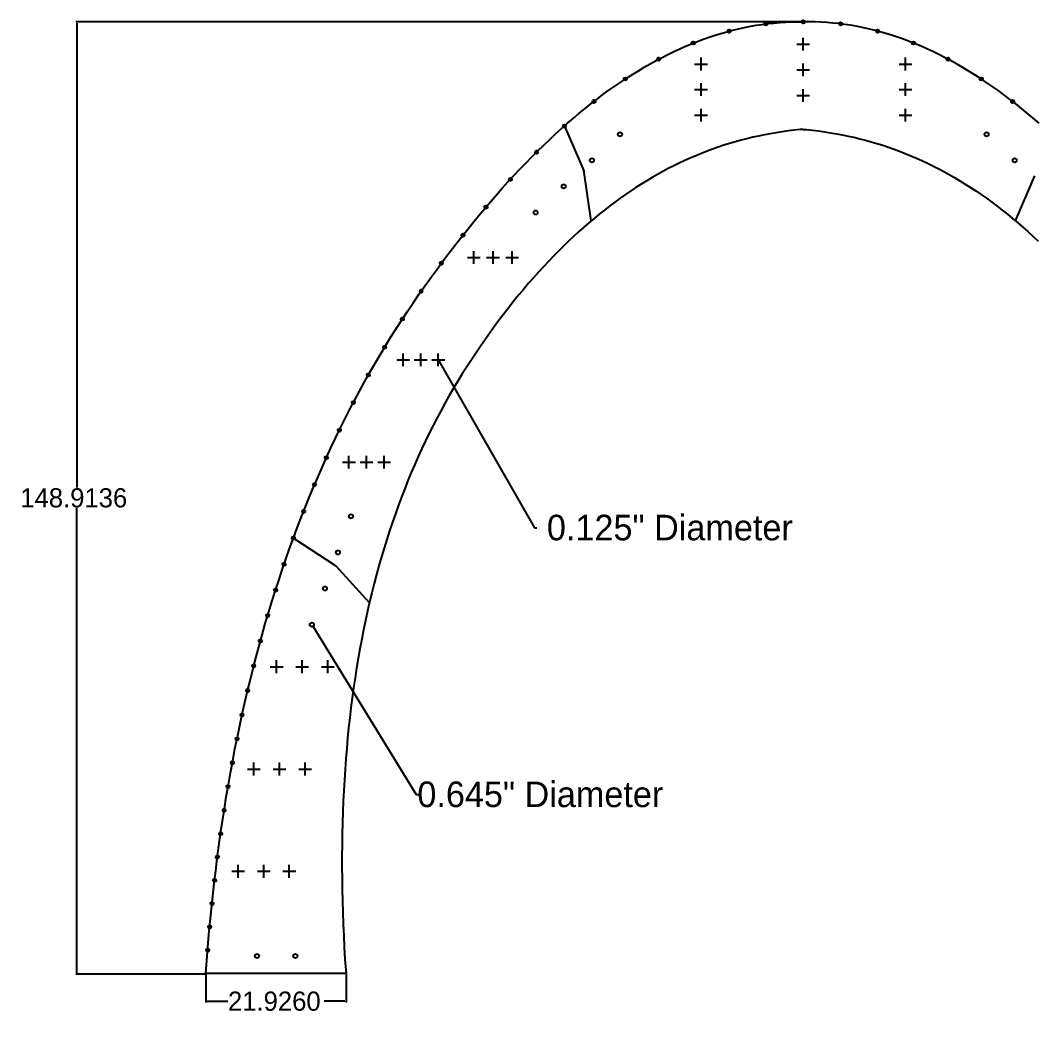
# Model space of a CAD drawing. Extents: x 2 to 292, y 1 to 254.
# Drawn here: x 33.8 to 192.5, y 97.9 to 253.7 of the extents above; entities that cross this region are included whole.
import ezdxf

# ---------------------------------------------------------------- set-up
doc = ezdxf.new("R2010")
doc.units = 0
doc.header["$PDMODE"] = 2
doc.header["$PDSIZE"] = 1
doc.layers.get('0').update_dxf_attribs({"linetype": 'CONTINUOUS'})
doc.layers.get('DEFPOINTS').update_dxf_attribs({"linetype": 'CONTINUOUS'})
for name, color, linetype in [('ANNOTATION', 7, 'CONTINUOUS'), ('DRILLING', 3, 'CONTINUOUS'), ('RIB_INDICATION', 1, 'CONTINUOUS')]:
    doc.layers.add(name, color=color, linetype=linetype)
doc.dimstyles.get("Standard").update_dxf_attribs({"dimtxt": 0.18, "dimasz": 0.18, "dimexe": 0.18, "dimexo": 0.0625, "dimgap": 0.09, "dimtad": 0, "dimtih": 1, "dimtoh": 1, "dimzin": 0, "dimcen": 0.09, "dimazin": 3, "dimtfac": 1, "dimtofl": 0, "dimtmove": 0, "dimatfit": 3})

# ---------------------------------------------------------------- blocks, each defined once
blk = doc.blocks.new('*U61')
at = {"layer": 'DRILLING'}
blk.add_point((0, 0), dxfattribs=at)
blk = doc.blocks.new('*U62')
at = {"layer": 'DRILLING', "color": 0, "linetype": 'BYBLOCK'}
for p in [(0, 0), (4, 0), (8, 0)]:
    blk.add_blockref('*U61', p, dxfattribs=at)
blk = doc.blocks.new('*U63')
at = {"layer": 'DRILLING'}
blk.add_point((0, 0), dxfattribs=at)
blk = doc.blocks.new('*U64')
at = {"layer": 'DRILLING', "color": 0, "linetype": 'BYBLOCK'}
for p in [(0, 0), (4, 0), (8, 0)]:
    blk.add_blockref('*U63', p, dxfattribs=at)
blk = doc.blocks.new('*U65')
at = {"layer": 'DRILLING'}
blk.add_point((0, 0), dxfattribs=at)
blk = doc.blocks.new('*U66')
at = {"layer": 'DRILLING', "color": 0, "linetype": 'BYBLOCK'}
for p in [(0, 0), (4, 0), (8, 0)]:
    blk.add_blockref('*U65', p, dxfattribs=at)
blk = doc.blocks.new('*U67')
at = {"layer": 'DRILLING'}
blk.add_point((0, 0), dxfattribs=at)
blk = doc.blocks.new('*U68')
at = {"layer": 'DRILLING', "color": 0, "linetype": 'BYBLOCK'}
for p in [(0, 0), (2.75, 0), (5.5, 0)]:
    blk.add_blockref('*U67', p, dxfattribs=at)
blk = doc.blocks.new('*U69')
at = {"layer": 'DRILLING'}
blk.add_point((0, 0), dxfattribs=at)
blk = doc.blocks.new('*U70')
at = {"layer": 'DRILLING', "color": 0, "linetype": 'BYBLOCK'}
for p in [(0, 0), (2.75, 0), (5.5, 0)]:
    blk.add_blockref('*U69', p, dxfattribs=at)
blk = doc.blocks.new('*U71')
at = {"layer": 'DRILLING'}
blk.add_point((0, 0), dxfattribs=at)
blk = doc.blocks.new('*U72')
at = {"layer": 'DRILLING', "color": 0, "linetype": 'BYBLOCK'}
for p in [(0, 0), (3, 0), (6, 0)]:
    blk.add_blockref('*U71', p, dxfattribs=at)
blk = doc.blocks.new('*U73')
at = {"layer": 'DRILLING'}
blk.add_point((0, 0), dxfattribs=at)
blk = doc.blocks.new('*U74')
at = {"layer": 'DRILLING', "color": 0, "linetype": 'BYBLOCK'}
for p in [(0, 0), (4, 0), (8, 0)]:
    blk.add_blockref('*U73', p, dxfattribs=at)
blk = doc.blocks.new('*U75')
at = {"layer": 'DRILLING'}
blk.add_point((0, 0), dxfattribs=at)
blk = doc.blocks.new('*U76')
at = {"layer": 'DRILLING', "color": 0, "linetype": 'BYBLOCK'}
for p in [(0, 0), (4, 0), (8, 0)]:
    blk.add_blockref('*U75', p, dxfattribs=at)
blk = doc.blocks.new('*U89')
at = {"layer": 'DRILLING'}
blk.add_point((0, 0), dxfattribs=at)
blk = doc.blocks.new('*U90')
at = {"layer": 'DRILLING', "color": 0, "linetype": 'BYBLOCK'}
for p in [(0, 0), (4, 0), (8, 0)]:
    blk.add_blockref('*U89', p, dxfattribs=at)
blk = doc.blocks.new('*U125')
at = {"layer": 'ANNOTATION', "linetype": 'BYBLOCK'}
blk.add_line((114.24, 174.36), (114.6, 174.36), dxfattribs=at)
blk.add_lwpolyline([(99.27, 200.47), (114.24, 174.36)], dxfattribs=at)
at = {"layer": 'ANNOTATION'}
blk.add_solid([(99.25, 200.45), (99.18, 200.62), (99.3, 200.48)], dxfattribs=at)
blk.add_text(' 0.125" Diameter', height=4, dxfattribs=at).set_placement((114.69, 172.39))
blk = doc.blocks.new('*U128')
at = {"layer": 'ANNOTATION', "linetype": 'BYBLOCK'}
blk.add_line((95.73, 132.65), (96.09, 132.65), dxfattribs=at)
blk.add_lwpolyline([(79.51, 159.05), (95.73, 132.65)], dxfattribs=at)
at = {"layer": 'ANNOTATION'}
blk.add_solid([(79.48, 159.04), (79.41, 159.21), (79.53, 159.07)], dxfattribs=at)
blk.add_text('0.645" Diameter', height=4, dxfattribs=at).set_placement((95.91, 130.67))
blk = doc.blocks.new('*U130')
at = {"layer": 'ANNOTATION', "color": 0}
blk.add_text('21.9260', height=3, dxfattribs=at).set_placement((66.28, 98.82))
blk = doc.blocks.new('*D123')
at = {"layer": 'ANNOTATION', "color": 0}
for p, q in [((62.83, 104.56), (62.83, 100.12)), ((84.76, 104.56), (84.76, 100.12)), ((63.01, 100.3), (66.27, 100.3)), ((84.58, 100.3), (81.31, 100.3))]:
    blk.add_line(p, q, dxfattribs=at)
for points in [[(63.01, 100.33), (63.01, 100.27), (62.83, 100.3)], [(84.58, 100.33), (84.58, 100.27), (84.76, 100.3)]]:
    blk.add_solid(points, dxfattribs=at)
at = {"layer": 'DEFPOINTS', "color": 0}
for p in [(62.83, 104.62), (84.76, 104.62), (84.76, 100.3)]:
    blk.add_point(p, dxfattribs=at)
at = {"layer": 'ANNOTATION'}
blk.add_blockref('*U130', (0, 0), dxfattribs=at)
blk = doc.blocks.new('*U131')
at = {"layer": 'ANNOTATION', "color": 0}
blk.add_text('148.9136', height=3, dxfattribs=at).set_placement((33.79, 177.54))
blk = doc.blocks.new('*D124')
at = {"layer": 'ANNOTATION', "color": 0}
for p, q in [((156.23, 253.47), (42.47, 253.47)), ((42.65, 253.29), (42.65, 180.63)), ((42.65, 104.74), (42.65, 177.41)), ((62.77, 104.56), (42.47, 104.56))]:
    blk.add_line(p, q, dxfattribs=at)
for points in [[(42.62, 253.29), (42.68, 253.29), (42.65, 253.47)], [(42.62, 104.74), (42.68, 104.74), (42.65, 104.56)]]:
    blk.add_solid(points, dxfattribs=at)
at = {"layer": 'DEFPOINTS', "color": 0}
for p in [(42.65, 253.47), (156.29, 253.47), (62.83, 104.56)]:
    blk.add_point(p, dxfattribs=at)
at = {"layer": 'ANNOTATION'}
blk.add_blockref('*U131', (0, 0), dxfattribs=at)

msp = doc.modelspace()

# ---------------------------------------------------------------- linework, layer by layer
for p, q in [((118.90374, 237.17931), (121.92781, 230.17333)), ((123.08637, 222.34886), (121.99954, 229.91914)), ((189.4912, 222.34886), (192.48791, 229.3852)), ((76.52051, 172.75051), (83.01087, 168.5115)), ((88.40757, 162.598), (83.20544, 168.34532)), ((84.75508, 104.62197), (62.8291, 104.62197))]:
    msp.add_line(p, q)
for points in [[(62.8291, 104.62197), (62.97718, 106.67418), (63.13756, 108.71463), (63.31026, 110.7433), (63.49528, 112.76022), (63.6926, 114.76536), (63.90224, 116.75874), (64.12419, 118.74035), (64.35845, 120.7102), (64.60503, 122.66827), (64.86392, 124.61459), (65.13512, 126.54913), (65.41863, 128.47191), (65.71445, 130.38292), (66.02259, 132.28216), (66.34304, 134.16964), (66.67581, 136.04535), (67.02088, 137.90929), (67.37827, 139.76147), (67.74797, 141.60188), (68.12999, 143.43052), (68.52431, 145.24739), (68.93095, 147.0525), (69.3499, 148.84585), (69.78117, 150.62742), (70.22474, 152.39723), (70.68063, 154.15527), (71.14883, 155.90155), (71.62935, 157.63605), (72.12218, 159.35879), (72.62732, 161.06977), (73.14477, 162.76898), (73.67453, 164.45642), (74.21661, 166.13209), (74.771, 167.796), (75.3377, 169.44814), (75.91672, 171.08851), (76.50804, 172.71712), (77.11168, 174.33396), (77.72764, 175.93903), (78.3559, 177.53233), (78.99648, 179.11387), (79.64937, 180.68365), (80.31457, 182.24165), (80.99209, 183.78789), (81.68192, 185.32236), (82.38406, 186.84507), (83.09851, 188.356), (83.82528, 189.85518), (84.56435, 191.34258), (85.31574, 192.81822), (86.07945, 194.28209), (86.85546, 195.73419), (87.64379, 197.17453), (88.44443, 198.6031), (89.25739, 200.0199), (90.08265, 201.42494), (90.92023, 202.81821), (91.77013, 204.19971), (92.63233, 205.56945), (93.50685, 206.92742), (94.39368, 208.27362), (95.29282, 209.60805), (96.20427, 210.93072), (97.12804, 212.24162), (98.05788, 213.53632), (98.98754, 214.81037), (99.91703, 216.06376), (100.84634, 217.29651), (101.77548, 218.50861), (102.70444, 219.70006), (103.63323, 220.87085), (104.56184, 222.021), (105.49028, 223.15051), (106.41855, 224.25936), (107.34664, 225.34756), (108.27455, 226.41511), (109.20229, 227.46201), (110.12986, 228.48827), (111.05725, 229.49387), (111.98447, 230.47883), (112.91151, 231.44313), (113.83838, 232.38679), (114.76507, 233.3098), (115.69159, 234.21216), (116.61793, 235.09387), (117.5441, 235.95492), (118.47009, 236.79534), (119.39591, 237.6151), (120.32156, 238.41421), (121.24703, 239.19267), (122.17232, 239.95048), (123.09744, 240.68765), (124.02239, 241.40416), (124.94716, 242.10003), (125.87176, 242.77524), (126.79618, 243.42981), (127.72043, 244.06372), (128.6445, 244.67699), (129.5684, 245.26961), (130.49212, 245.84158), (131.41567, 246.3929), (132.33904, 246.92357), (133.26224, 247.43359), (134.18526, 247.92296), (135.10811, 248.39169), (136.03079, 248.83976), (136.95329, 249.26718), (137.87562, 249.67396), (138.79777, 250.06008), (139.71974, 250.42556), (140.64154, 250.77039), (141.56317, 251.09456), (142.48462, 251.39809), (143.4059, 251.68097), (144.327, 251.9432), (145.24793, 252.18478), (146.16869, 252.40571), (147.08927, 252.60599), (148.00967, 252.78562), (148.9299, 252.94461), (149.84995, 253.08294), (150.76983, 253.20062), (151.68954, 253.29766), (152.60907, 253.37405), (153.52843, 253.42978), (154.44761, 253.46487), (155.36662, 253.47931), (156.28878, 253.47309)], [(193.18165, 237.6151), (192.25601, 238.41421), (191.33054, 239.19267), (190.40524, 239.95048), (189.48012, 240.68765), (188.55517, 241.40416), (187.6304, 242.10003), (186.70581, 242.77524), (185.78138, 243.42981), (184.85714, 244.06372), (183.93306, 244.67699), (183.00917, 245.26961), (182.08544, 245.84158), (181.1619, 246.3929), (180.23852, 246.92357), (179.31532, 247.43359), (178.3923, 247.92296), (177.46945, 248.39169), (176.54677, 248.83976), (175.62427, 249.26718), (174.70195, 249.67396), (173.7798, 250.06008), (172.85782, 250.42556), (171.93602, 250.77039), (171.01439, 251.09456), (170.09294, 251.39809), (169.17166, 251.68097), (168.25056, 251.9432), (167.32963, 252.18478), (166.40888, 252.40571), (165.4883, 252.60599), (164.56789, 252.78562), (163.64766, 252.94461), (162.72761, 253.08294), (161.80773, 253.20062), (160.88802, 253.29766), (159.96849, 253.37405), (159.04914, 253.42978), (158.12995, 253.46487), (157.21095, 253.47931), (156.28878, 253.47309)], [(156.28878, 236.66812), (155.80326, 236.62632), (154.85706, 236.52916), (153.9159, 236.41675), (152.9797, 236.28912), (152.04838, 236.14627), (151.12186, 235.98822), (150.20004, 235.81496), (149.28285, 235.62649), (148.3702, 235.42281), (147.46199, 235.20392), (146.55815, 234.96978), (145.65858, 234.72039), (144.76321, 234.45572), (143.87195, 234.17575), (142.98472, 233.88043), (142.10143, 233.56975), (141.22202, 233.24364), (140.3464, 232.90208), (139.47451, 232.54502), (138.60627, 232.1724), (137.74163, 231.78418), (136.88051, 231.3803), (136.02288, 230.9607), (135.16866, 230.52533), (134.31781, 230.07411), (133.47029, 229.607), (132.62606, 229.12392), (131.78507, 228.62482), (130.9473, 228.10963), (130.11272, 227.57829), (129.2813, 227.03072), (128.45302, 226.46688), (127.62788, 225.88669), (126.80584, 225.29009), (125.98692, 224.67703), (125.17109, 224.04743), (124.35837, 223.40125), (123.54874, 222.73843), (122.74223, 222.0589), (121.93882, 221.36263), (121.13854, 220.64955), (120.34139, 219.91962), (119.54739, 219.17279), (118.75656, 218.40901), (117.96891, 217.62824), (117.18447, 216.83044), (116.40325, 216.01557), (115.62529, 215.1836), (114.8506, 214.33449), (114.07921, 213.4682), (113.31114, 212.58471), (112.54643, 211.68399), (111.7851, 210.76601), (111.02718, 209.83074), (110.2727, 208.87817), (109.52168, 207.90827), (108.77417, 206.92103), (108.03017, 205.91642), (107.28974, 204.89443), (106.55288, 203.85505), (105.81964, 202.79826), (105.09004, 201.72406), (104.36411, 200.63242), (103.64467, 199.52763), (102.93898, 198.41704), (102.24878, 197.29947), (101.57135, 196.17066), (100.9067, 195.03057), (100.25482, 193.87915), (99.61569, 192.71639), (98.98933, 191.54223), (98.37572, 190.35664), (97.77486, 189.1596), (97.18676, 187.95106), (96.61142, 186.731), (96.04884, 185.49937), (95.49902, 184.25615), (94.96197, 183.00131), (94.43771, 181.73482), (93.92623, 180.45663), (93.42754, 179.16674), (92.94167, 177.86511), (92.46861, 176.55171), (92.00837, 175.22651), (91.56099, 173.8895), (91.12645, 172.54065), (90.70479, 171.17994), (90.29601, 169.80734), (89.90013, 168.42283), (89.51717, 167.0264), (89.14714, 165.61803), (88.79006, 164.1977), (88.44595, 162.76539), (88.11482, 161.32109), (87.7967, 159.86479), (87.49159, 158.39647), (87.19952, 156.91612), (86.92051, 155.42373), (86.65457, 153.91929), (86.40172, 152.40279), (86.16198, 150.87423), (85.93537, 149.33358), (85.72191, 147.78086), (85.52161, 146.21605), (85.3345, 144.63915), (85.16058, 143.05015), (84.99988, 141.44905), (84.85241, 139.83585), (84.7182, 138.21054), (84.59725, 136.57313), (84.48959, 134.92361), (84.39523, 133.26198), (84.31419, 131.58825), (84.24647, 129.90241), (84.19211, 128.20446), (84.15111, 126.49442), (84.12348, 124.77227), (84.10924, 123.03802), (84.10841, 121.29167), (84.121, 119.53323), (84.14702, 117.76271), (84.18649, 115.98009), (84.23941, 114.1854), (84.30581, 112.37863), (84.38568, 110.55979), (84.47905, 108.72888), (84.58607, 106.88332), (84.75508, 104.62197)], [(156.28878, 236.66812), (156.77431, 236.62632), (157.72051, 236.52916), (158.66166, 236.41675), (159.59786, 236.28912), (160.52918, 236.14627), (161.4557, 235.98822), (162.37752, 235.81496), (163.29471, 235.62649), (164.20737, 235.42281), (165.11557, 235.20392), (166.01941, 234.96978), (166.91898, 234.72039), (167.81435, 234.45572), (168.70561, 234.17575), (169.59285, 233.88043), (170.47613, 233.56975), (171.35555, 233.24364), (172.23117, 232.90208), (173.10306, 232.54502), (173.97129, 232.1724), (174.83594, 231.78418), (175.69705, 231.3803), (176.55469, 230.9607), (177.4089, 230.52533), (178.25975, 230.07411), (179.10727, 229.607), (179.95151, 229.12392), (180.79249, 228.62482), (181.63026, 228.10963), (182.46485, 227.57829), (183.29627, 227.03072), (184.12454, 226.46688), (184.94969, 225.88669), (185.77172, 225.29009), (186.59065, 224.67703), (187.40647, 224.04743), (188.2192, 223.40125), (189.02882, 222.73843), (189.83534, 222.0589), (190.63874, 221.36263), (191.43903, 220.64955), (192.23617, 219.91962), (193.03017, 219.17279)]]:
    msp.add_lwpolyline(points)
for points in [[(122, 229.919, 0), (121.999, 229.921, 0), (121.999, 229.923, 0), (121.999, 229.925, 0), (121.998, 229.927, 0), (121.998, 229.929, 0), (121.998, 229.931, 0), (121.997, 229.934, 0), (121.997, 229.936, 0), (121.997, 229.938, 0), (121.996, 229.94, 0), (121.996, 229.942, 0), (121.996, 229.944, 0), (121.995, 229.946, 0), (121.995, 229.948, 0), (121.995, 229.95, 0), (121.994, 229.952, 0), (121.994, 229.954, 0), (121.994, 229.956, 0), (121.993, 229.958, 0), (121.993, 229.96, 0), (121.992, 229.962, 0), (121.992, 229.964, 0), (121.992, 229.966, 0), (121.991, 229.968, 0), (121.991, 229.97, 0), (121.99, 229.973, 0), (121.99, 229.975, 0), (121.99, 229.977, 0), (121.989, 229.979, 0), (121.989, 229.981, 0), (121.988, 229.983, 0), (121.988, 229.985, 0), (121.987, 229.987, 0), (121.987, 229.989, 0), (121.987, 229.991, 0), (121.986, 229.993, 0), (121.986, 229.995, 0), (121.985, 229.997, 0), (121.985, 229.999, 0), (121.984, 230.001, 0), (121.984, 230.003, 0), (121.983, 230.005, 0), (121.983, 230.007, 0), (121.982, 230.009, 0), (121.982, 230.011, 0), (121.981, 230.013, 0), (121.981, 230.015, 0), (121.98, 230.017, 0), (121.98, 230.019, 0), (121.979, 230.021, 0), (121.979, 230.023, 0), (121.978, 230.025, 0), (121.978, 230.027, 0), (121.977, 230.029, 0), (121.977, 230.031, 0), (121.976, 230.033, 0), (121.976, 230.036, 0), (121.975, 230.038, 0), (121.975, 230.04, 0), (121.974, 230.042, 0), (121.973, 230.044, 0), (121.973, 230.046, 0), (121.972, 230.048, 0), (121.972, 230.05, 0), (121.971, 230.052, 0), (121.971, 230.054, 0), (121.97, 230.056, 0), (121.969, 230.058, 0), (121.969, 230.06, 0), (121.968, 230.062, 0), (121.968, 230.064, 0), (121.967, 230.066, 0), (121.966, 230.068, 0), (121.966, 230.07, 0), (121.965, 230.072, 0), (121.965, 230.074, 0), (121.964, 230.076, 0), (121.963, 230.078, 0), (121.963, 230.08, 0), (121.962, 230.082, 0), (121.962, 230.084, 0), (121.961, 230.086, 0), (121.96, 230.088, 0), (121.96, 230.09, 0), (121.959, 230.092, 0), (121.958, 230.094, 0), (121.958, 230.095, 0), (121.957, 230.097, 0), (121.956, 230.099, 0), (121.956, 230.101, 0), (121.955, 230.103, 0), (121.954, 230.105, 0), (121.954, 230.107, 0), (121.953, 230.109, 0), (121.952, 230.111, 0), (121.951, 230.113, 0), (121.951, 230.115, 0), (121.95, 230.117, 0), (121.949, 230.119, 0), (121.949, 230.121, 0), (121.948, 230.123, 0), (121.947, 230.125, 0), (121.946, 230.127, 0), (121.946, 230.129, 0), (121.945, 230.131, 0), (121.944, 230.133, 0), (121.943, 230.135, 0), (121.943, 230.137, 0), (121.942, 230.139, 0), (121.941, 230.141, 0), (121.94, 230.143, 0), (121.94, 230.144, 0), (121.939, 230.146, 0), (121.938, 230.148, 0), (121.937, 230.15, 0), (121.937, 230.152, 0), (121.936, 230.154, 0), (121.935, 230.156, 0), (121.934, 230.158, 0), (121.933, 230.16, 0), (121.933, 230.162, 0), (121.932, 230.164, 0), (121.931, 230.166, 0), (121.93, 230.168, 0), (121.929, 230.17, 0), (121.929, 230.171, 0), (121.928, 230.173, 0)], [(83.0109, 168.511, 0), (83.0126, 168.51, 0), (83.0142, 168.509, 0), (83.0159, 168.508, 0), (83.0176, 168.507, 0), (83.0193, 168.506, 0), (83.021, 168.505, 0), (83.0226, 168.504, 0), (83.0243, 168.503, 0), (83.026, 168.501, 0), (83.0276, 168.5, 0), (83.0293, 168.499, 0), (83.031, 168.498, 0), (83.0326, 168.497, 0), (83.0343, 168.496, 0), (83.0359, 168.495, 0), (83.0376, 168.493, 0), (83.0392, 168.492, 0), (83.0409, 168.491, 0), (83.0425, 168.49, 0), (83.0442, 168.489, 0), (83.0458, 168.488, 0), (83.0475, 168.486, 0), (83.0491, 168.485, 0), (83.0507, 168.484, 0), (83.0524, 168.483, 0), (83.054, 168.482, 0), (83.0556, 168.48, 0), (83.0573, 168.479, 0), (83.0589, 168.478, 0), (83.0605, 168.477, 0), (83.0621, 168.476, 0), (83.0638, 168.474, 0), (83.0654, 168.473, 0), (83.067, 168.472, 0), (83.0686, 168.471, 0), (83.0702, 168.47, 0), (83.0718, 168.468, 0), (83.0734, 168.467, 0), (83.075, 168.466, 0), (83.0766, 168.465, 0), (83.0782, 168.463, 0), (83.0798, 168.462, 0), (83.0814, 168.461, 0), (83.083, 168.46, 0), (83.0846, 168.458, 0), (83.0862, 168.457, 0), (83.0877, 168.456, 0), (83.0893, 168.455, 0), (83.0909, 168.453, 0), (83.0925, 168.452, 0), (83.094, 168.451, 0), (83.0956, 168.45, 0), (83.0972, 168.448, 0), (83.0987, 168.447, 0), (83.1003, 168.446, 0), (83.1019, 168.444, 0), (83.1034, 168.443, 0), (83.105, 168.442, 0), (83.1065, 168.441, 0), (83.1081, 168.439, 0), (83.1096, 168.438, 0), (83.1112, 168.437, 0), (83.1127, 168.435, 0), (83.1142, 168.434, 0), (83.1158, 168.433, 0), (83.1173, 168.431, 0), (83.1188, 168.43, 0), (83.1204, 168.429, 0), (83.1219, 168.427, 0), (83.1234, 168.426, 0), (83.1249, 168.425, 0), (83.1264, 168.423, 0), (83.128, 168.422, 0), (83.1295, 168.421, 0), (83.131, 168.419, 0), (83.1325, 168.418, 0), (83.134, 168.417, 0), (83.1355, 168.415, 0), (83.137, 168.414, 0), (83.1385, 168.413, 0), (83.14, 168.411, 0), (83.1415, 168.41, 0), (83.143, 168.408, 0), (83.1444, 168.407, 0), (83.1459, 168.406, 0), (83.1474, 168.404, 0), (83.1489, 168.403, 0), (83.1503, 168.402, 0), (83.1518, 168.4, 0), (83.1533, 168.399, 0), (83.1547, 168.397, 0), (83.1562, 168.396, 0), (83.1577, 168.395, 0), (83.1591, 168.393, 0), (83.1606, 168.392, 0), (83.162, 168.39, 0), (83.1635, 168.389, 0), (83.1649, 168.388, 0), (83.1663, 168.386, 0), (83.1678, 168.385, 0), (83.1692, 168.383, 0), (83.1707, 168.382, 0), (83.1721, 168.38, 0), (83.1735, 168.379, 0), (83.1749, 168.378, 0), (83.1763, 168.376, 0), (83.1778, 168.375, 0), (83.1792, 168.373, 0), (83.1806, 168.372, 0), (83.182, 168.37, 0), (83.1834, 168.369, 0), (83.1848, 168.367, 0), (83.1862, 168.366, 0), (83.1876, 168.365, 0), (83.189, 168.363, 0), (83.1904, 168.362, 0), (83.1918, 168.36, 0), (83.1931, 168.359, 0), (83.1945, 168.357, 0), (83.1959, 168.356, 0), (83.1973, 168.354, 0), (83.1986, 168.353, 0), (83.2, 168.351, 0), (83.2014, 168.35, 0), (83.2027, 168.348, 0), (83.2041, 168.347, 0), (83.2054, 168.345, 0)]]:
    msp.add_polyline3d(points)
at = {"layer": 'DRILLING'}
for centre in [(127.61697, 235.888), (184.9606, 235.888), (123.21211, 231.81402), (189.36545, 231.81402), (118.80726, 227.74005), (114.4024, 223.66608), (85.51728, 176.14052), (83.48179, 170.49634), (81.4463, 164.85216), (79.41081, 159.20798), (70.82911, 107.37197), (76.82911, 107.37197)]:
    msp.add_circle(centre, 0.3225, dxfattribs=at)
at = {"layer": 'RIB_INDICATION'}
for centre in [(150.4527, 253.16005), (156.28878, 253.47309), (162.12486, 253.16005), (144.68692, 252.03761), (167.89064, 252.03761), (139.06262, 250.16507), (173.51494, 250.16507), (133.63808, 247.63286), (178.93948, 247.63286), (128.45511, 244.5513), (184.12246, 244.5513), (123.54, 241.03047), (189.03757, 241.03047), (118.90374, 237.17931), (114.54635, 233.09195), (110.46002, 228.84627), (106.63044, 224.50781), (103.0413, 220.12469), (99.6736, 215.73551), (96.51003, 211.36462), (93.55299, 206.99747), (90.80464, 202.62592), (88.25416, 198.26359), (85.89108, 193.92103), (83.70487, 189.60681), (81.68464, 185.32827), (79.82223, 181.08852), (78.1045, 176.89477), (76.52051, 172.75051), (75.06514, 168.65352), (73.72386, 164.6089), (72.49243, 160.6129), (71.36062, 156.66601), (70.32051, 152.76652), (69.36578, 148.91145), (68.49167, 145.09699), (67.69139, 141.32021), (66.95942, 137.57731), (66.29115, 133.86397), (65.68236, 130.17562), (65.12927, 126.50743), (64.62974, 122.85408), (64.18011, 119.21055), (63.77737, 115.57142), (63.41921, 111.93096), (63.10365, 108.28322)]:
    msp.add_circle(centre, 0.25, dxfattribs=at)

# ---------------------------------------------------------------- block references
at = {"layer": 'ANNOTATION'}
for name in ['*U125', '*U128']:
    msp.add_blockref(name, (0, 0), dxfattribs=at)
at = {"layer": 'DRILLING', "rotation": 270}
for name, p in [('*U76', (156.26521, 249.97317)), ('*U74', (140.28878, 246.88617))]:
    msp.add_blockref(name, p, dxfattribs=at)
at = {"layer": 'DRILLING', "xscale": -1, "rotation": 90}
msp.add_blockref('*U90', (172.28878, 246.88617), dxfattribs=at)
at = {"layer": 'DRILLING'}
for name, p in [('*U72', (104.74261, 216.62197)), ('*U70', (93.6837, 200.62197)), ('*U68', (85.21313, 184.62197)), ('*U66', (73.89879, 152.62197)), ('*U64', (70.34203, 136.62197)), ('*U62', (67.87498, 120.62197))]:
    msp.add_blockref(name, p, dxfattribs=at)

# ---------------------------------------------------------------- dimensions: what is measured, and where the dimension line sits
at = {"layer": 'ANNOTATION'}
dim = msp.add_linear_dim(base=(42.65232, 253.47309), p1=(62.8291, 104.55947), p2=(156.28878, 253.47309), angle=90, dimstyle='Standard', override={"dimtxt": 3}, dxfattribs=at)
dim.commit()
dim.dimension.update_dxf_attribs({"geometry": '*D124', "text_midpoint": (42.65232, 179.01628)})
dim = msp.add_linear_dim(base=(84.75508, 100.30257), p1=(62.8291, 104.62197), p2=(84.75508, 104.62197), dimstyle='Standard', override={"dimtxt": 3}, dxfattribs=at)
dim.commit()
dim.dimension.update_dxf_attribs({"geometry": '*D123', "text_midpoint": (73.79209, 100.30257)})

doc.saveas('drawing.dxf')
